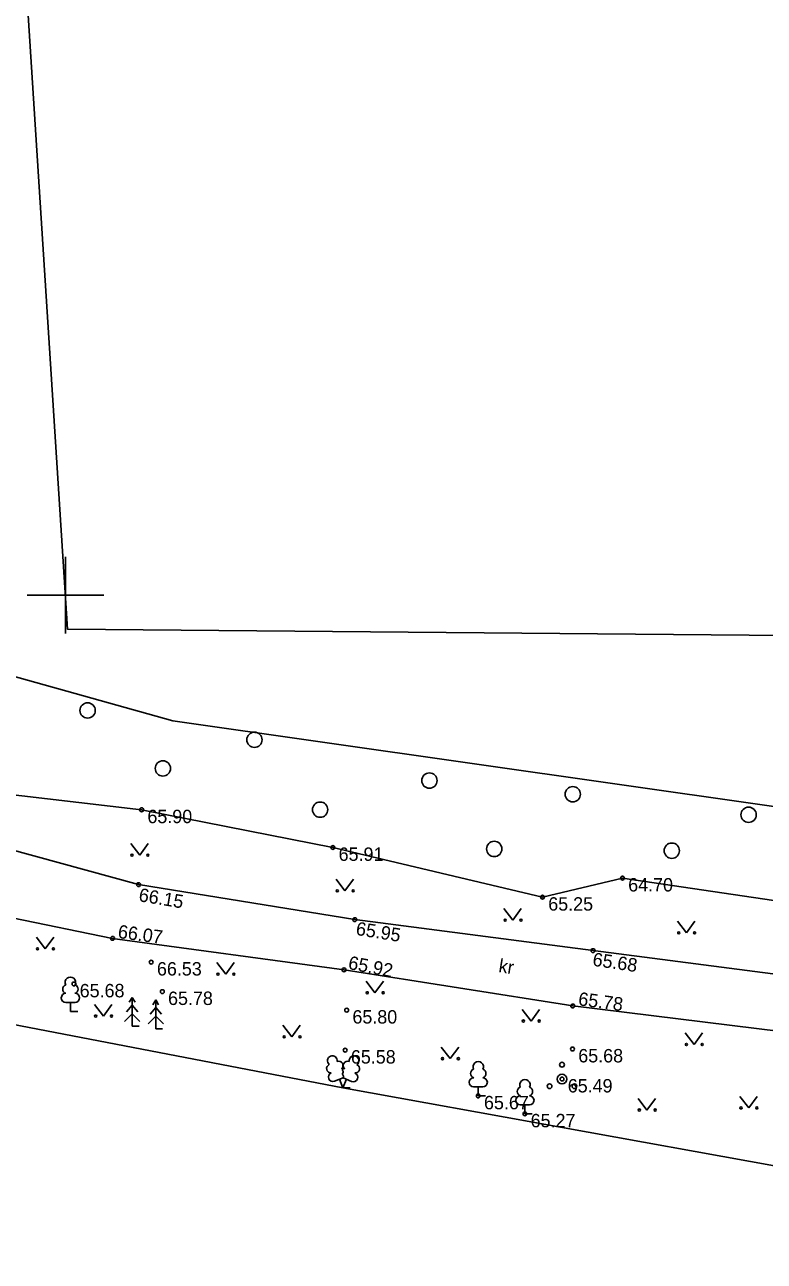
# Model space of a CAD drawing. Extents: x 639065 to 640190, y 6455396 to 6455996.
# Drawn here: x 639397.9 to 639436.5, y 6455565.2 to 6455629.8 of the extents above; entities that cross this region are included whole.
import ezdxf

# ---------------------------------------------------------------- set-up
doc = ezdxf.new("R2010")
doc.units = 0
for name, color, linetype in [('HALJASTUS', 7, 'Continuous'), ('KORGUS', 7, 'Continuous'), ('MOOTPIIR', 7, 'Continuous'), ('PIIR', 7, 'Continuous'), ('PUU', 7, 'Continuous'), ('TEE', 7, 'Continuous'), ('VORK', 7, 'Continuous')]:
    doc.layers.add(name, color=color, linetype=linetype)

msp = doc.modelspace()

# ---------------------------------------------------------------- linework, layer by layer
at = {"layer": 'HALJASTUS'}
for p, q in [((639403.415, 6455587.024), (639403.878, 6455586.417)), ((639403.878, 6455586.417), (639404.324, 6455587.024)), ((639414.149, 6455585.164), (639414.612, 6455584.557)), ((639414.612, 6455584.557), (639415.058, 6455585.164)), ((639422.922, 6455583.633), (639423.385, 6455583.026)), ((639423.385, 6455583.026), (639423.831, 6455583.633)), ((639432.001, 6455582.969), (639432.464, 6455582.363)), ((639432.464, 6455582.363), (639432.91, 6455582.969)), ((639398.474, 6455582.134), (639398.937, 6455581.527)), ((639398.937, 6455581.527), (639399.383, 6455582.134)), ((639407.91, 6455580.807), (639408.373, 6455580.2)), ((639408.373, 6455580.2), (639408.819, 6455580.807)), ((639415.714, 6455579.837), (639416.178, 6455579.231)), ((639416.178, 6455579.231), (639416.623, 6455579.837)), ((639401.514, 6455578.617), (639401.977, 6455578.011)), ((639401.977, 6455578.011), (639402.423, 6455578.617)), ((639423.875, 6455578.357), (639424.339, 6455577.751)), ((639424.339, 6455577.751), (639424.784, 6455578.357)), ((639411.365, 6455577.538), (639411.829, 6455576.931)), ((639411.829, 6455576.931), (639412.274, 6455577.538)), ((639432.4, 6455577.135), (639432.864, 6455576.528)), ((639432.864, 6455576.528), (639433.309, 6455577.135)), ((639419.648, 6455576.394), (639420.112, 6455575.787)), ((639420.112, 6455575.787), (639420.557, 6455576.394)), ((639429.938, 6455573.709), (639430.402, 6455573.102)), ((639430.402, 6455573.102), (639430.847, 6455573.709)), ((639435.257, 6455573.817), (639435.72, 6455573.211)), ((639435.72, 6455573.211), (639436.166, 6455573.817))]:
    msp.add_line(p, q, dxfattribs=at)
msp.add_lwpolyline([(639508.599, 6455590.139), (639508.1, 6455588.18), (639503.01, 6455584.56), (639495.46, 6455584.76), (639490.22, 6455582.95), (639484.96, 6455583.82), (639480.82, 6455580.7), (639474.79, 6455579.48), (639461.49, 6455580.2), (639452.26, 6455580.67), (639441.76, 6455583.35), (639429.12, 6455585.22), (639424.94, 6455584.22), (639413.98, 6455586.82), (639403.98, 6455588.79), (639392.78, 6455590.09), (639388.149, 6455593.161), (639386.361, 6455596.497), (639386.985, 6455600.646), (639388.123, 6455606.32), (639387.04, 6455617.64)], dxfattribs=at)
for centre, radius in [((639401.155, 6455593.977), 0.4), ((639409.877, 6455592.446), 0.4), ((639405.09, 6455590.951), 0.4), ((639419.025, 6455590.314), 0.4), ((639426.523, 6455589.599), 0.4), ((639413.312, 6455588.795), 0.4), ((639435.717, 6455588.528), 0.4), ((639422.417, 6455586.741), 0.4), ((639431.7, 6455586.652), 0.4), ((639403.477, 6455586.417), 0.055), ((639404.306, 6455586.417), 0.055), ((639414.211, 6455584.557), 0.055), ((639415.04, 6455584.557), 0.055), ((639422.984, 6455583.026), 0.055), ((639423.813, 6455583.026), 0.055), ((639432.063, 6455582.363), 0.055), ((639432.892, 6455582.363), 0.055), ((639398.536, 6455581.527), 0.055), ((639399.365, 6455581.527), 0.055), ((639407.972, 6455580.2), 0.055), ((639408.801, 6455580.2), 0.055), ((639415.777, 6455579.231), 0.055), ((639416.605, 6455579.231), 0.055), ((639401.576, 6455578.011), 0.055), ((639402.405, 6455578.011), 0.055), ((639423.938, 6455577.751), 0.055), ((639424.766, 6455577.751), 0.055), ((639411.428, 6455576.931), 0.055), ((639412.257, 6455576.931), 0.055), ((639432.463, 6455576.528), 0.055), ((639433.291, 6455576.528), 0.055), ((639419.711, 6455575.787), 0.055), ((639420.539, 6455575.787), 0.055), ((639430, 6455573.102), 0.055), ((639430.829, 6455573.102), 0.055), ((639435.319, 6455573.211), 0.055), ((639436.148, 6455573.211), 0.055)]:
    msp.add_circle(centre, radius, dxfattribs=at)
at = {"layer": 'KORGUS'}
for centre in [(639403.98, 6455588.79), (639413.98, 6455586.82), (639429.12, 6455585.22), (639403.82, 6455584.88), (639424.94, 6455584.22), (639415.12, 6455583.05), (639402.46, 6455582.07), (639427.58, 6455581.43), (639404.48, 6455580.83), (639414.56, 6455580.43), (639400.44, 6455579.69), (639405.06, 6455579.29), (639414.7, 6455578.32), (639426.52, 6455578.54), (639414.62, 6455576.23), (639426.51, 6455576.29), (639425.96, 6455574.72), (639421.58, 6455573.84), (639424.02, 6455572.9)]:
    msp.add_circle(centre, 0.1, dxfattribs=at)
at = {"layer": 'MOOTPIIR'}
for points in [[(639530.256, 6455556.659), (639528.656, 6455573.604), (639524.06, 6455579.24), (639520.301, 6455592.252), (639512.262, 6455591.173), (639509.581, 6455590.356), (639508.599, 6455590.139), (639486.34, 6455586.886), (639467.602, 6455584.599), (639405.606, 6455593.429), (639393.326, 6455596.861), (639390.572, 6455607.119), (639390.406, 6455639.613), (639391.372, 6455641.446), (639392.252, 6455686.511), (639395.82, 6455757.944)], [(639374.81, 6455712.25), (639367.858, 6455689.498), (639367.908, 6455686.215), (639370.482, 6455682.561), (639372.411, 6455671.615), (639372.557, 6455658.025), (639371.101, 6455624.776), (639371.161, 6455606.35), (639372.264, 6455585.789), (639372.986, 6455582.235), (639414.505, 6455574.267), (639437.27, 6455570.16), (639440.025, 6455566.411), (639439.958, 6455559.026)]]:
    msp.add_lwpolyline(points, dxfattribs=at)
at = {"layer": 'PIIR'}
for points in [[(639288.99, 6455979.97), (639194.23, 6455862.54), (639199.08, 6455817.87), (639244.11, 6455816.71), (639256.88, 6455737.49), (639242.12, 6455735.58), (639259.2, 6455533.62), (639512.81, 6455570.86), (639505.04, 6455597.31), (639400.1, 6455598.23), (639389.68, 6455760.53), (639315.72, 6455799.46)], [(639389.68, 6455760.53), (639400.1, 6455598.23), (639505.04, 6455597.31), (639475.43, 6455698.29), (639448.08, 6455711.15), (639443.57, 6455738.11)]]:
    msp.add_lwpolyline(points, close=True, dxfattribs=at)
at = {"layer": 'PUU'}
for p, q in [((639400.494, 6455578.727), (639400.014, 6455578.727)), ((639400.254, 6455578.252), (639400.254, 6455578.727)), ((639403.485, 6455578.985), (639403.335, 6455578.735)), ((639403.635, 6455578.735), (639403.485, 6455578.985)), ((639403.485, 6455578.985), (639403.485, 6455577.485)), ((639404.718, 6455578.852), (639404.568, 6455578.602)), ((639404.868, 6455578.602), (639404.718, 6455578.852)), ((639404.718, 6455578.852), (639404.718, 6455577.352)), ((639400.634, 6455578.252), (639400.254, 6455578.252)), ((639403.485, 6455578.135), (639403.085, 6455577.735)), ((639403.485, 6455578.585), (639403.185, 6455578.235)), ((639403.785, 6455578.235), (639403.485, 6455578.585)), ((639403.885, 6455577.735), (639403.485, 6455578.135)), ((639404.718, 6455578.452), (639404.418, 6455578.102)), ((639405.018, 6455578.102), (639404.718, 6455578.452)), ((639403.845, 6455577.485), (639403.485, 6455577.485)), ((639404.718, 6455578.002), (639404.318, 6455577.602)), ((639405.118, 6455577.602), (639404.718, 6455578.002)), ((639405.078, 6455577.352), (639404.718, 6455577.352)), ((639414.065, 6455574.602), (639414.51, 6455574.777)), ((639414.505, 6455574.267), (639414.33, 6455574.707)), ((639414.505, 6455574.267), (639414.685, 6455574.707)), ((639414.885, 6455574.267), (639414.505, 6455574.267)), ((639414.51, 6455574.777), (639414.95, 6455574.597)), ((639421.82, 6455574.32), (639421.34, 6455574.32)), ((639421.58, 6455573.84), (639421.58, 6455574.32)), ((639421.96, 6455573.84), (639421.58, 6455573.84)), ((639424.26, 6455573.38), (639423.78, 6455573.38)), ((639424.02, 6455572.9), (639424.02, 6455573.38)), ((639424.4, 6455572.9), (639424.02, 6455572.9))]:
    msp.add_line(p, q, dxfattribs=at)
msp.add_lwpolyline([(639414.51, 6455575.272), (639414.49, 6455575.197), (639414.49, 6455575.177), (639414.5, 6455575.147), (639414.52, 6455575.112), (639414.525, 6455575.092), (639414.51, 6455575.057), (639414.485, 6455575.007), (639414.48, 6455574.982), (639414.485, 6455574.967), (639414.495, 6455574.937), (639414.53, 6455574.877), (639414.535, 6455574.857), (639414.53, 6455574.837), (639414.515, 6455574.802), (639414.51, 6455574.777)], dxfattribs=at)
for centre, radius in [((639425.96, 6455575.47), 0.125), ((639425.96, 6455574.72), 0.25), ((639425.31, 6455574.345), 0.125), ((639426.61, 6455574.345), 0.125)]:
    msp.add_circle(centre, radius, dxfattribs=at)
for centre, radius, start, end in [((639400.254, 6455579.772), 0.277, 332.5799, 207.4201), ((639400.084, 6455579.424), 0.233, 109.02174, 253.14154), ((639400.424, 6455579.424), 0.233, 286.85082, 70.98591), ((639400.017, 6455578.964), 0.238, 90.0016, 269.3953), ((639400.492, 6455578.964), 0.238, 270.6047, 89.9984), ((639413.948, 6455575.681), 0.256, 111.50269, 232.51731), ((639413.948, 6455575.681), 0.256, 350.48556, 111.50017), ((639414.283, 6455575.43), 0.224, 308.50412, 111.57247), ((639414.746, 6455575.426), 0.225, 67.7016, 230.51262), ((639415.084, 6455575.672), 0.256, 67.6168, 188.63142), ((639415.084, 6455575.672), 0.256, 306.59966, 67.61428), ((639421.58, 6455575.36), 0.277, 332.5799, 207.4201), ((639413.874, 6455575.269), 0.224, 111.43041, 274.49868), ((639413.979, 6455574.825), 0.237, 111.50143, 291.50036), ((639414.509, 6455575.034), 0.237, 66.76552, 111.50149), ((639415.04, 6455574.817), 0.237, 247.61661, 67.61554), ((639415.152, 6455575.26), 0.224, 264.6183, 67.68657), ((639421.41, 6455575.013), 0.233, 109.02174, 253.14154), ((639421.75, 6455575.013), 0.233, 286.85082, 70.98591), ((639421.343, 6455574.552), 0.238, 90.0016, 269.3953), ((639421.817, 6455574.552), 0.238, 270.6047, 89.9984), ((639423.85, 6455574.073), 0.233, 109.02174, 253.14154), ((639424.02, 6455574.42), 0.277, 332.5799, 207.4201), ((639424.19, 6455574.073), 0.233, 286.85082, 70.98591), ((639423.783, 6455573.612), 0.238, 90.0016, 269.3953), ((639424.257, 6455573.612), 0.238, 270.6047, 89.9984)]:
    msp.add_arc(centre, radius, start, end, dxfattribs=at)
at = {"layer": 'TEE'}
for points in [[(639441.41, 6455579.65), (639427.58, 6455581.43), (639415.12, 6455583.05), (639403.82, 6455584.88), (639392.86, 6455587.88), (639388.765, 6455590.677), (639385.69, 6455593.49), (639384.618, 6455595.226), (639383.74, 6455597.2), (639382.74, 6455608.04), (639382.95, 6455617.05), (639382.6, 6455627.18), (639382.69, 6455641.69)], [(639372.264, 6455585.789), (639375.32, 6455585.8), (639381.55, 6455585.75), (639391.95, 6455584.23), (639402.46, 6455582.07), (639414.56, 6455580.43), (639426.52, 6455578.54), (639441.64, 6455576.69), (639451.35, 6455575.39), (639462.84, 6455574.13), (639475.18, 6455572.61), (639482.6, 6455570.71), (639483.488, 6455570.075), (639484.24, 6455569.35), (639484.642, 6455568.03), (639484.83, 6455566.62), (639484.592, 6455565.301), (639484.05, 6455564.02), (639483.098, 6455563.425), (639482.18, 6455563.04), (639477.96, 6455562.29), (639468.39, 6455560.92), (639455.66, 6455559), (639440.277, 6455556.55)]]:
    msp.add_lwpolyline(points, dxfattribs=at)
at = {"layer": 'VORK'}
for p, q in [((639400, 6455602), (639400, 6455598)), ((639398, 6455600), (639402, 6455600))]:
    msp.add_line(p, q, dxfattribs=at)

# ---------------------------------------------------------------- texts
at = {"layer": 'KORGUS'}
for s, p in [('65.90', (639404.28, 6455588.09)), ('65.91', (639414.28, 6455586.12)), ('64.70', (639429.42, 6455584.52)), ('65.25', (639425.24, 6455583.52)), ('66.53', (639404.78, 6455580.13)), ('65.68', (639400.74, 6455578.99)), ('65.78', (639405.36, 6455578.59)), ('65.80', (639415, 6455577.62)), ('65.58', (639414.92, 6455575.53)), ('65.68', (639426.81, 6455575.59)), ('65.49', (639426.26, 6455574.02)), ('65.67', (639421.88, 6455573.14)), ('65.27', (639424.32, 6455572.2))]:
    msp.add_text(s, height=0.7, dxfattribs=at).set_placement(p)
for s, rotation, p in [('66.15', 350.49511, (639403.792, 6455584.017)), ('66.07', 352.40088, (639402.709, 6455582.093)), ('65.95', 350.84324, (639415.149, 6455582.257)), ('65.68', 351.71924, (639427.527, 6455580.646)), ('65.92', 349.07954, (639414.743, 6455580.477)), ('65.78', 352.48343, (639426.78, 6455578.578))]:
    msp.add_text(s, height=0.7, rotation=rotation, dxfattribs=at).set_placement(p)
at = {"layer": 'TEE'}
msp.add_text('kr', height=0.7, rotation=351.18804, dxfattribs=at).set_placement((639422.613, 6455580.313))

doc.saveas('drawing.dxf')
